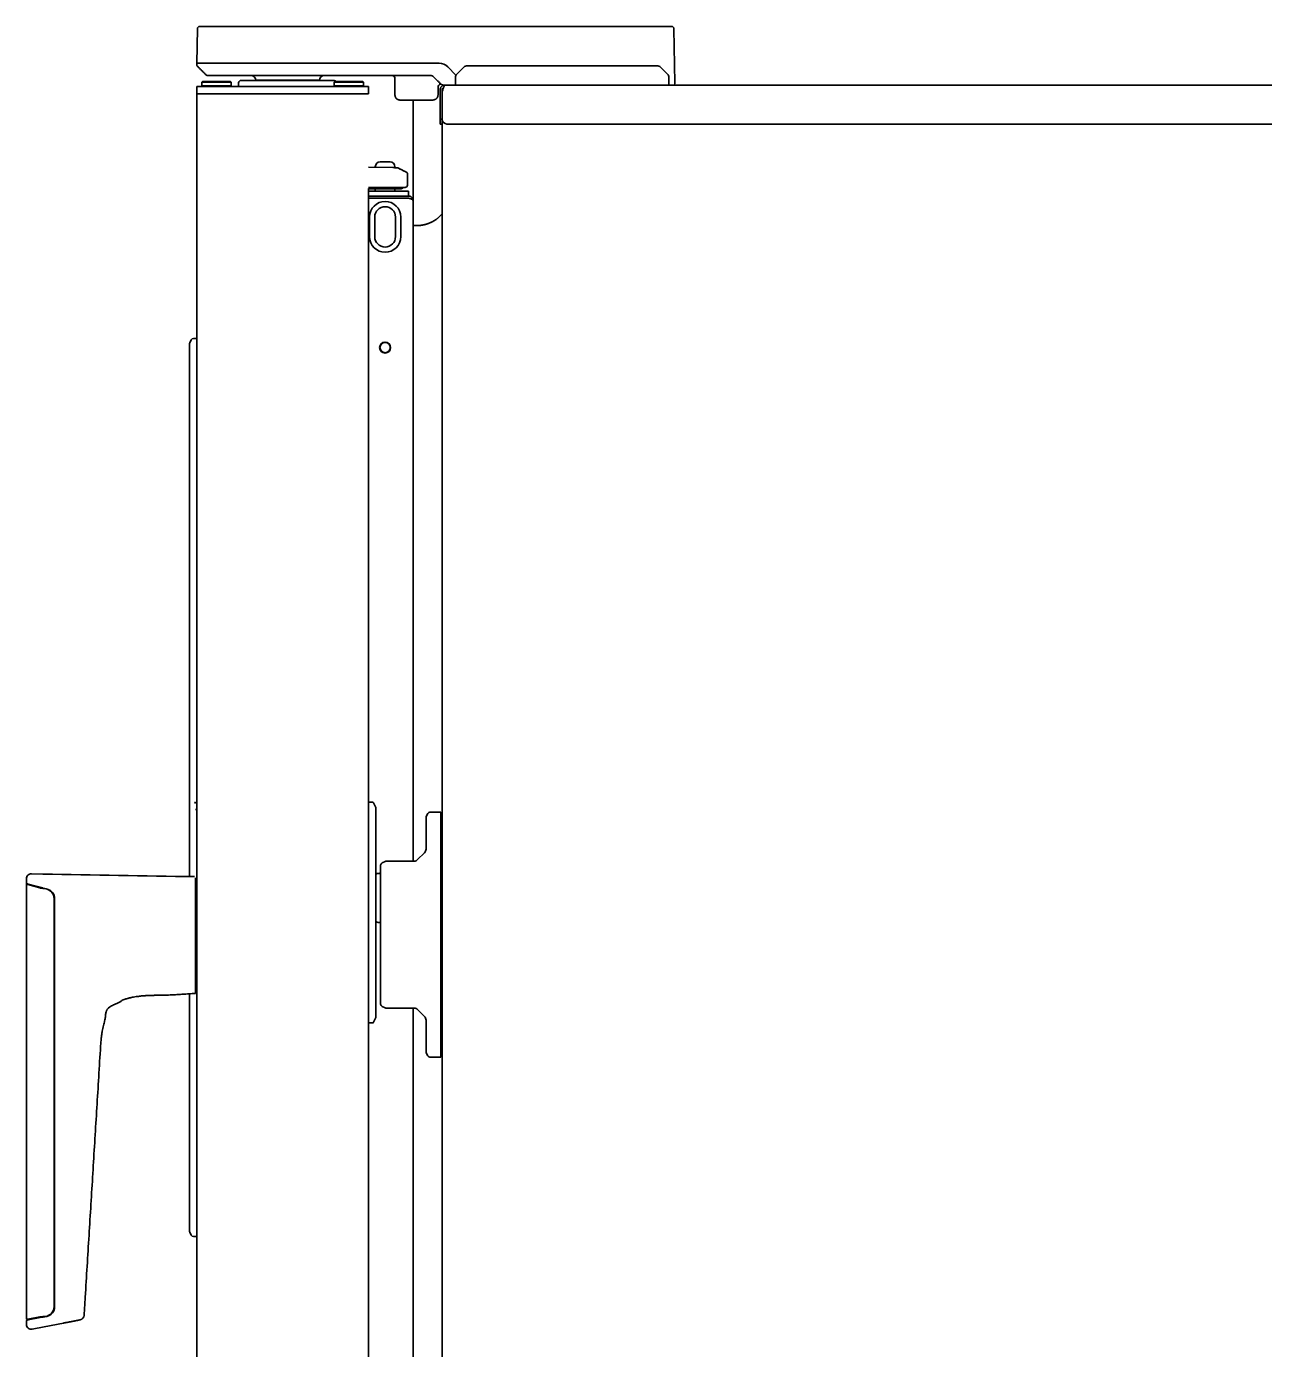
# Model space of a CAD drawing. Extents: x -760 to 4209, y 5795 to 10328.
# Drawn here: x 351 to 856, y 8287 to 8827 of the extents above; entities that cross this region are included whole.
import ezdxf

# ---------------------------------------------------------------- set-up
doc = ezdxf.new("R2010")
doc.units = 0
doc.header["$LTSCALE"] = 5
doc.layers.add('1', color=7, linetype='CONTINUOUS', true_color=0xffffff)

msp = doc.modelspace()

# ---------------------------------------------------------------- linework, layer by layer
at = {"layer": '1', "color": 7, "linetype": 'Continuous', "lineweight": 35}
for p, q in [((420.19, 8811.9), (420.43, 8825.92)), ((421.43, 8826.9), (427.19, 8826.9)), ((427.19, 8826.9), (519.02, 8826.9)), ((522.53, 8826.9), (527.6, 8826.9)), ((531.16, 8826.9), (608.19, 8826.9)), ((608.19, 8826.9), (613.8, 8826.9)), ((613.83, 8826.9), (613.91, 8826.9)), ((614.8, 8825.92), (615.19, 8803.9)), ((420.2, 8811.19), (420.19, 8811.9)), ((427.19, 8811.9), (420.19, 8811.9)), ((519.02, 8811.9), (427.19, 8811.9)), ((525.89, 8807.1), (522.55, 8810.44)), ((529.1, 8810.32), (525.98, 8807.19)), ((530.52, 8810.9), (532.69, 8810.9)), ((532.69, 8810.9), (605.69, 8810.9)), ((605.69, 8810.9), (607.86, 8810.9)), ((612.39, 8807.19), (609.27, 8810.32)), ((422.44, 8804.4), (422.19, 8804.15)), ((434.19, 8804.15), (422.19, 8804.15)), ((422.19, 8804.15), (422.19, 8802.65)), ((422.44, 8804.4), (433.94, 8804.4)), ((514.48, 8806.9), (427.19, 8806.9)), ((434.19, 8804.15), (433.94, 8804.4)), ((434.19, 8802.65), (434.19, 8804.15)), ((437.24, 8803.94), (437.19, 8802.4)), ((457.19, 8804.9), (438.24, 8804.9)), ((444.22, 8804.94), (444.22, 8804.9)), ((444.22, 8804.94), (457.19, 8804.94)), ((457.19, 8804.94), (470.15, 8804.94)), ((476.13, 8804.9), (457.19, 8804.9)), ((470.15, 8804.9), (470.15, 8804.94)), ((476.44, 8804.4), (476.19, 8804.15)), ((488.19, 8804.15), (476.19, 8804.15)), ((476.19, 8804.15), (476.19, 8802.65)), ((476.44, 8804.4), (487.94, 8804.4)), ((488.19, 8804.15), (487.94, 8804.4)), ((488.19, 8802.65), (488.19, 8804.15)), ((500.88, 8805.92), (501, 8798.87)), ((515.36, 8806.9), (514.48, 8806.9)), ((518.49, 8804.6), (516.77, 8806.32)), ((525.69, 8802.9), (525.69, 8806.49)), ((612.69, 8806.49), (612.69, 8802.9)), ((615.19, 8803.9), (615.18, 8803.64)), ((420.19, 8802.4), (422.19, 8802.4)), ((420.19, 8799.4), (420.19, 8802.4)), ((422.19, 8799.4), (420.19, 8799.4)), ((420.19, 8055.9), (420.19, 8799.4)), ((422.19, 8802.65), (422.44, 8802.4)), ((428.19, 8802.65), (422.19, 8802.65)), ((488.19, 8802.4), (422.19, 8802.4)), ((488.19, 8799.4), (422.19, 8799.4)), ((434.19, 8802.65), (428.19, 8802.65)), ((433.94, 8802.4), (434.19, 8802.65)), ((476.19, 8802.65), (476.44, 8802.4)), ((482.19, 8802.65), (476.19, 8802.65)), ((488.19, 8802.65), (482.19, 8802.65)), ((487.94, 8802.4), (488.19, 8802.65)), ((488.19, 8802.4), (490.19, 8802.4)), ((490.19, 8799.4), (488.19, 8799.4)), ((490.19, 8802.4), (490.19, 8799.4)), ((518.61, 8802.36), (518.55, 8798.87)), ((519.39, 8800.37), (519.39, 8801.1)), ((519.39, 8800.37), (519.39, 8789.1)), ((520.19, 8800.37), (520.19, 8801.1)), ((520.53, 8801.1), (520.19, 8800.37)), ((520.19, 8800.37), (520.19, 8789.1)), ((520.19, 8800.37), (520.19, 8789.1)), ((520.19, 8800.3), (520.19, 8800.3)), ((521.19, 8802.9), (521.44, 8802.9)), ((521.43, 8802.9), (1519.14, 8802.9)), ((504.05, 8796.9), (502.95, 8796.9)), ((516.55, 8796.9), (504.05, 8796.9)), ((508.39, 8486.4), (508.39, 8796.9)), ((519.39, 8787.1), (519.39, 8789.1)), ((519.39, 8789.1), (520.19, 8789.1)), ((520.19, 8789.1), (520.19, 8787.1)), ((520.19, 8787.1), (519.39, 8787.1)), ((520.19, 8011.34), (520.19, 8787.1)), ((1202.09, 8787.1), (522.19, 8787.1)), ((496.98, 8771.7), (494.98, 8771.7)), ((498.98, 8771.7), (496.98, 8771.7)), ((490.19, 8769.48), (500.17, 8769.31)), ((492.98, 8769.7), (492.98, 8769.43)), ((500.98, 8769.29), (500.98, 8769.7)), ((506.1, 8766.9), (506.1, 8762.2)), ((500.19, 8761.2), (490.19, 8761.2)), ((490.19, 8055.9), (490.19, 8760.73)), ((490.35, 8760.7), (496.98, 8760.7)), ((492.98, 8760.7), (492.98, 8759.7)), ((496.98, 8760.7), (503.6, 8760.7)), ((505.1, 8761.2), (500.19, 8761.2)), ((500.98, 8759.7), (500.98, 8760.7)), ((490.19, 8759.7), (504.48, 8759.7)), ((490.19, 8757.7), (505.95, 8757.7)), ((490.19, 8756.9), (505.68, 8756.9)), ((504.48, 8759.7), (506.48, 8759.7)), ((506.48, 8759.7), (506.48, 8757.7)), ((490.61, 8749.15), (490.61, 8741.15)), ((492.75, 8749.15), (492.75, 8741.15)), ((501.21, 8741.15), (501.21, 8749.15)), ((503.34, 8741.15), (503.34, 8749.15)), ((417.19, 8695.65), (417.19, 8697.42)), ((417.19, 8480.08), (417.19, 8695.65)), ((417.29, 8697.86), (417.91, 8699.1)), ((418.81, 8699.65), (420.19, 8699.65)), ((417.19, 8510.5), (417.19, 8517.15)), ((420.19, 8507.4), (419.69, 8507.4)), ((490.19, 8510.4), (491.85, 8510.4)), ((492.3, 8510.13), (493.11, 8508.51)), ((493.16, 8508.28), (493.16, 8504.4)), ((493.16, 8504.4), (493.16, 8426.4)), ((513.66, 8504.17), (513.66, 8502.4)), ((513.66, 8491.23), (513.66, 8502.4)), ((513.77, 8504.61), (514.39, 8505.85)), ((515.28, 8506.4), (519.66, 8506.4)), ((519.66, 8506.4), (519.66, 8502.4)), ((519.66, 8502.4), (519.66, 8410.4)), ((417.19, 8480.08), (417.19, 8491.89)), ((496.95, 8486.3), (495.72, 8485.68)), ((497.4, 8486.4), (499.16, 8486.4)), ((499.16, 8486.4), (508.83, 8486.4)), ((510.25, 8486.99), (513.08, 8489.82)), ((352.72, 8481.21), (357.38, 8481.12)), ((493.37, 8481.11), (493.16, 8480.9)), ((494.66, 8481.4), (494.08, 8481.4)), ((495.16, 8428.02), (495.16, 8484.78)), ((350.69, 8477.47), (350.69, 8479.21)), ((350.69, 8477.08), (351.27, 8477.08)), ((350.69, 8476.98), (350.69, 8477.08)), ((350.69, 8299.48), (350.69, 8476.98)), ((351.39, 8477.05), (350.91, 8477.18)), ((351.98, 8476.89), (351.27, 8476.89)), ((356.17, 8475.54), (351.27, 8476.89)), ((356.26, 8475.75), (351.39, 8477.05)), ((351.98, 8476.89), (356.88, 8475.54)), ((352.44, 8476.76), (352.44, 8476.77)), ((352.51, 8476.75), (352.51, 8476.74)), ((356.88, 8475.54), (356.17, 8475.54)), ((356.17, 8475.44), (356.17, 8475.54)), ((357.43, 8475.43), (356.26, 8475.75)), ((357.56, 8475.36), (357.54, 8475.36)), ((358.7, 8475.13), (357.54, 8475.36)), ((357.54, 8475.26), (357.54, 8475.36)), ((358.7, 8475.03), (357.54, 8475.26)), ((357.56, 8475.36), (358.16, 8475.24)), ((361.94, 8471.1), (361.94, 8304.53)), ((362.19, 8304.59), (362.19, 8471.09)), ((419.69, 8460.23), (420.19, 8460.23)), ((493.16, 8461.9), (493.37, 8461.69)), ((494.08, 8461.4), (494.66, 8461.4)), ((419.69, 8458.03), (419.69, 8454.78)), ((419.69, 8451.73), (420.19, 8451.73)), ((519.93, 8445.84), (519.9, 8445.84)), ((520.19, 8446.35), (520.16, 8446.35)), ((520.16, 8446.35), (520.19, 8446.29)), ((417.19, 8352.23), (417.19, 8432.26)), ((519.66, 8436.45), (520.16, 8436.45)), ((520.17, 8436.46), (520.19, 8436.49)), ((417.19, 8427.87), (417.12, 8427.87)), ((417.19, 8427.86), (417.12, 8427.86)), ((417.12, 8427.86), (417.19, 8427.86)), ((417.19, 8427.44), (417.12, 8427.44)), ((417.19, 8427.39), (417.12, 8427.39)), ((417.19, 8427.39), (417.12, 8427.39)), ((417.12, 8426.24), (417.19, 8426.24)), ((417.19, 8425.77), (417.12, 8425.77)), ((493.16, 8422.52), (493.16, 8426.4)), ((495.72, 8427.13), (496.95, 8426.51)), ((499.16, 8426.4), (497.4, 8426.4)), ((508.83, 8426.4), (499.16, 8426.4)), ((508.39, 8381.41), (508.39, 8426.4)), ((513.08, 8422.99), (510.25, 8425.82)), ((417.12, 8424.88), (417.19, 8424.88)), ((417.12, 8424.46), (417.19, 8424.46)), ((417.19, 8424.46), (417.12, 8424.46)), ((417.12, 8424.45), (417.19, 8424.45)), ((491.85, 8420.4), (490.19, 8420.4)), ((492.3, 8420.68), (493.11, 8422.3)), ((513.66, 8410.4), (513.66, 8421.57)), ((417.19, 8418.83), (417.12, 8418.83)), ((417.19, 8418.82), (417.12, 8418.82)), ((417.19, 8418.78), (417.12, 8418.78)), ((417.12, 8417.59), (417.19, 8417.59)), ((417.12, 8416.29), (417.19, 8416.29)), ((417.12, 8416.27), (417.19, 8416.27)), ((513.66, 8408.64), (513.66, 8410.4)), ((519.66, 8410.4), (519.66, 8406.4)), ((514.39, 8406.95), (513.77, 8408.19)), ((519.66, 8406.4), (515.28, 8406.4)), ((417.12, 8399.92), (417.19, 8399.92)), ((508.39, 8157.15), (508.39, 8381.41)), ((417.19, 8376.53), (417.12, 8376.53)), ((417.12, 8371.43), (417.19, 8371.43)), ((417.19, 8350.47), (417.19, 8352.23)), ((417.19, 8347.47), (417.19, 8350.47)), ((417.19, 8337.16), (417.19, 8347.47)), ((417.19, 8335.47), (417.19, 8337.16)), ((417.91, 8333.79), (417.29, 8335.02)), ((420.19, 8333.23), (418.81, 8333.23)), ((350.69, 8299.58), (351.27, 8299.58)), ((350.69, 8299.48), (351.27, 8299.48)), ((350.69, 8297.41), (350.69, 8298.81)), ((350.93, 8299.11), (351.41, 8299.2)), ((356.17, 8300.43), (351.27, 8299.58)), ((356.17, 8300.33), (351.27, 8299.48)), ((351.98, 8299.48), (351.27, 8299.48)), ((351.41, 8299.2), (356.28, 8300.15)), ((351.98, 8299.48), (356.88, 8300.33)), ((357.93, 8296.39), (353.07, 8295.45)), ((356.28, 8300.15), (357.45, 8300.37)), ((357.45, 8300.37), (358.95, 8300.67)), ((358.42, 8300.66), (357.54, 8300.55)), ((358.42, 8300.56), (357.54, 8300.45)), ((357.56, 8300.45), (357.54, 8300.45)), ((357.56, 8300.45), (358.38, 8300.55)), ((365.79, 8297.92), (357.93, 8296.39)), ((358.45, 8300.56), (358.42, 8300.56))]:
    msp.add_line(p, q, dxfattribs=at)
for radius in [2.25, 2.1]:
    msp.add_circle((496.98, 8695.9), radius, dxfattribs=at)
for centre, radius, start, end in [((421.43, 8825.9), 1, 90, 179), ((613.8, 8825.9), 1, 1, 90), ((530.52, 8808.9), 2, 90, 135), ((607.86, 8808.9), 2, 45, 90), ((438.24, 8803.9), 1, 90, 178), ((442.22, 8804.9), 2, 1, 90), ((472.15, 8804.9), 2, 90, 179), ((476.13, 8803.9), 1, 30.0005, 90), ((515.36, 8804.9), 2, 45, 90), ((526.69, 8806.49), 1, 135, 180), ((611.69, 8806.49), 1, 0, 45), ((614.43, 8803.65), 0.75, 270, 359), ((519.61, 8802.34), 1, 62.9013, 179), ((522.19, 8789.1), 2, 180, 270), ((494.98, 8769.7), 2, 90, 180), ((498.98, 8769.7), 2, 0, 90), ((490.35, 8761.2), 0.5, 250.7306, 270), ((503.6, 8761.2), 0.5, 270, 330), ((504.47, 8760.7), 0.5, 90, 150), ((505.1, 8762.2), 1, 270, 0), ((496.98, 8749.15), 6.37, 0, 180), ((505.68, 8752.9), 4, 76.8963, 90), ((496.98, 8749.15), 4.23, 0, 180), ((496.98, 8741.15), 6.37, 180, 0), ((496.98, 8741.15), 4.23, 180, 0), ((418.19, 8697.42), 1, 153.4349, 180), ((418.81, 8698.65), 1, 90, 153.4349), ((419.19, 8509.96), 0.5, 0, 89), ((491.85, 8509.9), 0.5, 26.5651, 90), ((492.66, 8508.28), 0.5, 0, 26.5651), ((514.66, 8504.17), 1, 153.4349, 180), ((515.28, 8505.4), 1, 90, 153.4349), ((511.66, 8491.23), 2, 315, 0), ((496.16, 8484.78), 1, 116.5651, 180), ((497.4, 8485.4), 1, 90, 116.5651), ((508.83, 8488.4), 2, 270, 315), ((352.69, 8479.21), 2, 89, 180), ((494.08, 8480.4), 1, 90, 135), ((494.66, 8481.9), 0.5, 270, 0), ((350.99, 8477.47), 0.3, 180, 255), ((358.19, 8471.09), 4, 0, 75), ((494.08, 8462.4), 1, 225, 270), ((494.66, 8460.9), 0.5, 0, 90), ((496.16, 8428.02), 1, 180, 243.4349), ((497.4, 8427.4), 1, 243.4349, 270), ((508.83, 8424.4), 2, 45, 90), ((491.85, 8420.9), 0.5, 270, 333.4349), ((492.66, 8422.52), 0.5, 333.4349, 0), ((511.66, 8421.57), 2, 0, 45), ((514.66, 8408.64), 1, 180, 206.5651), ((515.28, 8407.4), 1, 206.5651, 270), ((418.19, 8335.47), 1, 180, 206.5651), ((418.81, 8334.23), 1, 206.5651, 270), ((358.19, 8304.59), 4, 281, 0), ((350.99, 8298.81), 0.3, 101, 180), ((352.69, 8297.41), 2, 180, 281)]:
    msp.add_arc(centre, radius, start, end, dxfattribs=at)
for centre, major_axis, ratio, start_param, end_param in [((499.91, 8805.9), (0, 1), 0.970619, 4.729842, 6.283185), ((357.94, 8471.1), (0, -4), 0.999762, 1.570796, 2.949606), ((357.94, 8304.63), (0, -4), 0.999762, 0.122173, 1.570796), ((372.22, 8301.21), (-0.38, 1.96), 1, 3.141608, 4.455737)]:
    msp.add_ellipse(centre, major_axis=major_axis, ratio=ratio, start_param=start_param, end_param=end_param, dxfattribs=at)
for points, degree, knots in [([(519.02, 8826.9), (519.6, 8826.9), (520.19, 8826.9), (521.07, 8826.9), (521.36, 8826.9), (521.94, 8826.9), (522.24, 8826.9), (522.53, 8826.9)], 3, [0, 0, 0, 0, 0.5, 0.5, 0.75, 0.75, 1, 1, 1, 1]), ([(527.6, 8826.9), (527.9, 8826.9), (528.19, 8826.9), (528.79, 8826.9), (529.08, 8826.9), (529.97, 8826.9), (530.56, 8826.9), (531.16, 8826.9)], 3, [0, 0, 0, 0, 0.25, 0.25, 0.5, 0.5, 1, 1, 1, 1]), ([(420.2, 8811.19), (420.2, 8811.14), (420.21, 8811.09), (420.23, 8811), (420.24, 8810.95), (420.28, 8810.86), (420.3, 8810.82), (420.35, 8810.74), (420.39, 8810.7), (420.42, 8810.67)], 3, [0, 0, 0, 0, 0.25, 0.25, 0.5, 0.5, 0.75, 0.75, 1, 1, 1, 1]), ([(424.6, 8806.9), (424.54, 8806.9), (424.47, 8806.91), (424.34, 8806.93), (424.28, 8806.95), (424.1, 8807.03), (423.99, 8807.1), (423.89, 8807.19)], 3, [0, 0, 0, 0, 0.25, 0.25, 0.5, 0.5, 1, 1, 1, 1]), ([(424.6, 8806.9), (424.54, 8806.9), (424.47, 8806.91), (424.34, 8806.93), (424.28, 8806.95), (424.16, 8807), (424.1, 8807.03), (423.99, 8807.11), (423.94, 8807.15), (423.89, 8807.19)], 3, [0, 0, 0, 0, 0.25, 0.25, 0.5, 0.5, 0.75, 0.75, 1, 1, 1, 1]), ([(424.6, 8806.9), (424.54, 8806.9), (424.47, 8806.91), (424.34, 8806.93), (424.28, 8806.95), (424.16, 8807), (424.1, 8807.03), (423.99, 8807.11), (423.94, 8807.15), (423.89, 8807.19)], 3, [0, 0, 0, 0, 0.25, 0.25, 0.5, 0.5, 0.75, 0.75, 1, 1, 1, 1]), ([(424.6, 8806.9), (424.54, 8806.9), (424.47, 8806.91), (424.34, 8806.93), (424.28, 8806.95), (424.16, 8807), (424.1, 8807.03), (423.99, 8807.11), (423.94, 8807.15), (423.9, 8807.19)], 3, [0, 0, 0, 0, 0.25, 0.25, 0.5, 0.5, 0.75, 0.75, 1, 1, 1, 1]), ([(424.6, 8806.9), (424.54, 8806.9), (424.47, 8806.91), (424.34, 8806.93), (424.28, 8806.95), (424.1, 8807.03), (423.99, 8807.1), (423.9, 8807.19)], 3, [0, 0, 0, 0, 0.25, 0.25, 0.5, 0.5, 1, 1, 1, 1]), ([(427.19, 8806.9), (427.15, 8806.9), (427.1, 8806.9), (427.02, 8806.9), (426.98, 8806.9), (426.85, 8806.9), (426.77, 8806.9), (426.65, 8806.9), (426.61, 8806.9), (426.53, 8806.9), (426.49, 8806.9), (426.37, 8806.9), (426.29, 8806.9), (426.13, 8806.9), (426.06, 8806.9), (425.95, 8806.9), (425.91, 8806.9), (425.84, 8806.9), (425.8, 8806.9), (425.7, 8806.9), (425.63, 8806.9), (425.5, 8806.9), (425.44, 8806.9), (425.32, 8806.9), (425.26, 8806.9), (425.18, 8806.9), (425.16, 8806.9), (425.1, 8806.9), (425.08, 8806.9), (425.01, 8806.9), (424.97, 8806.9), (424.91, 8806.9), (424.89, 8806.9), (424.85, 8806.9), (424.83, 8806.9), (424.8, 8806.9), (424.78, 8806.9), (424.75, 8806.9), (424.74, 8806.9), (424.71, 8806.9), (424.7, 8806.9), (424.68, 8806.9), (424.67, 8806.9), (424.65, 8806.9), (424.64, 8806.9), (424.63, 8806.9), (424.62, 8806.9), (424.61, 8806.9), (424.61, 8806.9), (424.61, 8806.9), (424.61, 8806.9), (424.6, 8806.9), (424.6, 8806.9), (424.6, 8806.9), (424.6, 8806.9), (424.6, 8806.9)], 3, [0, 0, 0, 0, 0.03125, 0.03125, 0.0625, 0.0625, 0.125, 0.125, 0.15625, 0.15625, 0.1875, 0.1875, 0.25, 0.25, 0.3125, 0.3125, 0.34375, 0.34375, 0.375, 0.375, 0.4375, 0.4375, 0.5, 0.5, 0.5625, 0.5625, 0.59375, 0.59375, 0.625, 0.625, 0.6875, 0.6875, 0.71875, 0.71875, 0.75, 0.75, 0.78125, 0.78125, 0.8125, 0.8125, 0.84375, 0.84375, 0.875, 0.875, 0.90625, 0.90625, 0.9375, 0.9375, 0.96875, 0.96875, 0.984375, 0.984375, 0.992187, 0.992187, 1, 1, 1, 1]), ([(521.43, 8802.9), (521.33, 8802.9), (521.23, 8802.91), (521.04, 8802.93), (520.85, 8802.95), (520.66, 8803), (520.54, 8803.04), (520.51, 8803.05), (520.47, 8803.06), (520.44, 8803.07), (520.37, 8803.09), (520.33, 8803.11), (520.19, 8803.17), (520.01, 8803.25), (519.85, 8803.35), (519.73, 8803.43), (519.66, 8803.48), (519.61, 8803.52), (519.57, 8803.55), (519.55, 8803.57), (519.45, 8803.64), (519.38, 8803.71), (519.31, 8803.78)], 3, [0, 0, 0, 0, 0.125, 0.125, 0.25, 0.375, 0.375, 0.40625, 0.40625, 0.4375, 0.4375, 0.5, 0.5, 0.625, 0.75, 0.75, 0.8125, 0.84375, 0.84375, 0.875, 0.875, 1, 1, 1, 1]), ([(501, 8798.87), (501, 8798.86), (501, 8798.85), (501, 8798.82), (501, 8798.8), (501, 8798.78), (501.01, 8798.76), (501.01, 8798.74), (501.01, 8798.71), (501.01, 8798.69), (501.01, 8798.67), (501.02, 8798.65), (501.02, 8798.62), (501.02, 8798.6), (501.03, 8798.58), (501.03, 8798.56), (501.03, 8798.54), (501.04, 8798.51), (501.04, 8798.49), (501.05, 8798.47), (501.05, 8798.45), (501.06, 8798.42), (501.06, 8798.4), (501.07, 8798.38), (501.07, 8798.36), (501.08, 8798.34), (501.09, 8798.31), (501.09, 8798.29), (501.1, 8798.27), (501.11, 8798.25), (501.12, 8798.22), (501.12, 8798.2), (501.13, 8798.18), (501.14, 8798.16), (501.15, 8798.14), (501.16, 8798.12), (501.17, 8798.09), (501.18, 8798.07), (501.19, 8798.05), (501.2, 8798.03), (501.21, 8798.01), (501.22, 8797.99), (501.23, 8797.97), (501.24, 8797.94), (501.25, 8797.92), (501.26, 8797.9), (501.27, 8797.88), (501.29, 8797.86), (501.3, 8797.84), (501.31, 8797.82), (501.32, 8797.8), (501.34, 8797.78), (501.35, 8797.76), (501.36, 8797.74), (501.38, 8797.72), (501.39, 8797.7), (501.41, 8797.68), (501.42, 8797.66), (501.44, 8797.64), (501.45, 8797.62), (501.47, 8797.6), (501.48, 8797.58), (501.5, 8797.57), (501.52, 8797.55), (501.53, 8797.53), (501.55, 8797.51), (501.57, 8797.49), (501.58, 8797.48), (501.6, 8797.46), (501.61, 8797.45), (501.62, 8797.44), (501.64, 8797.43), (501.65, 8797.41), (501.66, 8797.4), (501.68, 8797.39), (501.69, 8797.37), (501.71, 8797.36), (501.73, 8797.35), (501.74, 8797.33), (501.76, 8797.32), (501.78, 8797.31), (501.8, 8797.29), (501.81, 8797.28), (501.83, 8797.26), (501.85, 8797.25), (501.87, 8797.24), (501.89, 8797.22), (501.92, 8797.21), (501.94, 8797.19), (501.96, 8797.18), (501.98, 8797.17), (502.01, 8797.15), (502.03, 8797.14), (502.06, 8797.13), (502.08, 8797.11), (502.11, 8797.1), (502.13, 8797.09), (502.16, 8797.07), (502.19, 8797.06), (502.22, 8797.05), (502.25, 8797.04), (502.28, 8797.03), (502.31, 8797.01), (502.34, 8797), (502.37, 8796.99), (502.4, 8796.98), (502.43, 8796.97), (502.47, 8796.96), (502.5, 8796.96), (502.54, 8796.95), (502.57, 8796.94), (502.61, 8796.93), (502.64, 8796.93), (502.68, 8796.92), (502.72, 8796.92), (502.76, 8796.91), (502.79, 8796.91), (502.83, 8796.91), (502.87, 8796.9), (502.91, 8796.9), (502.94, 8796.9), (502.95, 8796.9)], 3, [0, 0, 0, 0, 0.007054, 0.014124, 0.021211, 0.028313, 0.035432, 0.042566, 0.049717, 0.056884, 0.064068, 0.071267, 0.078483, 0.085714, 0.092962, 0.100226, 0.107506, 0.114803, 0.122115, 0.129444, 0.136789, 0.144149, 0.151527, 0.15892, 0.166329, 0.173755, 0.181197, 0.188655, 0.196129, 0.203619, 0.211125, 0.218648, 0.226186, 0.233741, 0.241312, 0.248899, 0.256503, 0.264122, 0.271758, 0.27941, 0.287078, 0.294762, 0.302462, 0.310179, 0.317912, 0.32566, 0.333425, 0.341207, 0.349004, 0.356817, 0.364647, 0.372493, 0.380355, 0.388233, 0.396128, 0.404038, 0.411965, 0.419908, 0.427867, 0.435842, 0.443833, 0.451841, 0.459865, 0.467904, 0.47596, 0.484033, 0.492121, 0.500226, 0.505738, 0.511401, 0.517214, 0.523178, 0.529293, 0.535559, 0.541975, 0.548542, 0.55526, 0.562128, 0.569147, 0.576316, 0.583636, 0.591107, 0.598729, 0.606501, 0.614424, 0.622498, 0.630722, 0.639097, 0.647623, 0.656299, 0.665126, 0.674104, 0.683232, 0.692511, 0.701941, 0.711521, 0.721252, 0.731134, 0.741166, 0.751349, 0.761683, 0.772168, 0.782803, 0.793588, 0.804525, 0.815612, 0.82685, 0.838238, 0.849777, 0.861467, 0.873308, 0.885299, 0.897441, 0.909733, 0.922177, 0.93477, 0.947515, 0.96041, 0.973456, 0.986653, 1, 1, 1, 1]), ([(516.55, 8796.9), (516.68, 8796.9), (516.81, 8796.91), (517.06, 8796.96), (517.18, 8797), (517.54, 8797.15), (517.76, 8797.29), (518.13, 8797.66), (518.28, 8797.87), (518.44, 8798.23), (518.48, 8798.36), (518.53, 8798.61), (518.54, 8798.74), (518.55, 8798.87)], 3, [0, 0, 0, 0, 0.125, 0.125, 0.25, 0.25, 0.5, 0.5, 0.75, 0.75, 0.875, 0.875, 1, 1, 1, 1]), ([(519.39, 8801.1), (519.39, 8801.21), (519.4, 8801.33), (519.44, 8801.54), (519.47, 8801.65), (519.55, 8801.86), (519.6, 8801.96), (519.72, 8802.15), (519.79, 8802.24), (519.94, 8802.4), (520.02, 8802.48), (520.2, 8802.61), (520.3, 8802.67), (520.5, 8802.77), (520.6, 8802.81), (520.82, 8802.87), (520.93, 8802.89), (521.04, 8802.9)], 3, [0, 0, 0, 0, 0.125, 0.125, 0.25, 0.25, 0.375, 0.375, 0.5, 0.5, 0.625, 0.625, 0.75, 0.75, 0.875, 0.875, 1, 1, 1, 1]), ([(520.19, 8801.1), (520.19, 8801.23), (520.21, 8801.35), (520.3, 8801.58), (520.37, 8801.69), (520.54, 8801.87), (520.64, 8801.95), (520.78, 8802.02), (520.82, 8802.03), (520.86, 8802.05)], 3, [0, 0, 0, 0, 0.25, 0.25, 0.5, 0.5, 0.75, 0.75, 0.8293545, 0.8293545, 0.8293545, 0.8293545]), ([(521.41, 8802.9), (521.38, 8802.89), (521.34, 8802.87), (521.27, 8802.81), (521.23, 8802.77), (521.16, 8802.67), (521.12, 8802.61), (521.05, 8802.48), (521.01, 8802.4), (520.93, 8802.24), (520.9, 8802.15), (520.82, 8801.96), (520.79, 8801.86), (520.71, 8801.65), (520.68, 8801.54), (520.6, 8801.33), (520.57, 8801.21), (520.53, 8801.1)], 3, [0, 0, 0, 0, 0.125, 0.125, 0.25, 0.25, 0.375, 0.375, 0.5, 0.5, 0.625, 0.625, 0.75, 0.75, 0.875, 0.875, 1, 1, 1, 1]), ([(521.04, 8802.9), (521.04, 8802.9), (521.05, 8802.9), (521.06, 8802.9), (521.07, 8802.9), (521.08, 8802.9), (521.09, 8802.9), (521.1, 8802.9), (521.11, 8802.9), (521.12, 8802.9), (521.13, 8802.9), (521.14, 8802.9), (521.15, 8802.9), (521.17, 8802.9), (521.18, 8802.9), (521.18, 8802.9), (521.19, 8802.9)], 3, [0, 0, 0, 0, 0.070356, 0.140723, 0.211142, 0.28165, 0.352287, 0.42309, 0.494098, 0.565348, 0.636878, 0.708725, 0.780925, 0.853514, 0.926527, 1, 1, 1, 1]), ([(521.44, 8802.9), (521.44, 8802.9), (521.44, 8802.9), (521.44, 8802.9), (521.43, 8802.9), (521.43, 8802.9), (521.43, 8802.9), (521.43, 8802.9), (521.43, 8802.9), (521.43, 8802.9), (521.42, 8802.9), (521.42, 8802.9), (521.42, 8802.9), (521.42, 8802.9), (521.41, 8802.9)], 3, [0, 0, 0, 0, 0.219075, 0.291275, 0.363122, 0.434652, 0.505902, 0.57691, 0.647713, 0.71835, 0.788858, 0.859277, 0.929644, 1, 1, 1, 1]), ([(500.17, 8769.31), (500.2, 8769.31), (500.23, 8769.3), (500.29, 8769.3), (500.32, 8769.3), (500.41, 8769.3), (500.47, 8769.3), (500.58, 8769.3), (500.64, 8769.3), (500.73, 8769.3), (500.75, 8769.3), (500.81, 8769.29), (500.84, 8769.29), (500.92, 8769.29), (500.98, 8769.29), (501.08, 8769.29), (501.13, 8769.29), (501.23, 8769.29), (501.28, 8769.29), (501.35, 8769.28), (501.37, 8769.28), (501.41, 8769.28), (501.44, 8769.28), (501.5, 8769.28), (501.54, 8769.28), (501.61, 8769.28), (501.65, 8769.28), (501.7, 8769.28), (501.71, 8769.28), (501.74, 8769.28), (501.76, 8769.28), (501.8, 8769.28), (501.83, 8769.28), (501.89, 8769.28), (501.93, 8769.27), (501.96, 8769.27), (501.96, 8769.27), (501.97, 8769.27), (501.97, 8769.27), (501.97, 8769.27), (501.98, 8769.27), (501.98, 8769.27), (501.98, 8769.27), (501.99, 8769.27), (501.99, 8769.27), (501.99, 8769.27)], 3, [0, 0, 0, 0, 0.031372, 0.031372, 0.062745, 0.062745, 0.12549, 0.12549, 0.188235, 0.188235, 0.219607, 0.219607, 0.25098, 0.25098, 0.313724, 0.313724, 0.376469, 0.376469, 0.439214, 0.439214, 0.470587, 0.470587, 0.501959, 0.501959, 0.564704, 0.564704, 0.627449, 0.627449, 0.658821, 0.658821, 0.690194, 0.690194, 0.752939, 0.752939, 0.878429, 0.878429, 0.909801, 0.909801, 0.925487, 0.925487, 0.941173, 0.941173, 0.972546, 0.972546, 1, 1, 1, 1]), ([(501.99, 8769.27), (502.02, 8769.27), (502.06, 8769.27), (502.14, 8769.25), (502.17, 8769.24), (502.21, 8769.22)], 3, [0, 0, 0, 0, 0.5, 0.5, 1, 1, 1, 1]), ([(506.1, 8766.9), (506.1, 8766.94), (506.1, 8766.99), (506.07, 8767.08), (506.05, 8767.12), (506.01, 8767.2), (505.98, 8767.23), (505.91, 8767.29), (505.87, 8767.32), (505.83, 8767.34)], 3, [0, 0, 0, 0, 0.25, 0.25, 0.5, 0.5, 0.75, 0.75, 1, 1, 1, 1]), ([(506.59, 8757.7), (506.49, 8757.7), (506.39, 8757.7), (506.18, 8757.7), (506.07, 8757.7), (505.95, 8757.7)], 3, [0, 0, 0, 0, 0.462959, 0.462959, 1, 1, 1, 1]), ([(506.59, 8757.7), (506.71, 8757.7), (506.83, 8757.69), (507, 8757.65), (507.06, 8757.64), (507.15, 8757.61), (507.17, 8757.6), (507.23, 8757.58), (507.26, 8757.57), (507.39, 8757.51), (507.5, 8757.46), (507.62, 8757.38), (507.64, 8757.36), (507.69, 8757.32), (507.71, 8757.31), (507.78, 8757.25), (507.82, 8757.21), (507.94, 8757.09), (508.01, 8757), (508.09, 8756.89), (508.11, 8756.86), (508.14, 8756.82), (508.18, 8756.74), (508.21, 8756.67), (508.26, 8756.57), (508.28, 8756.52), (508.3, 8756.45), (508.31, 8756.42), (508.32, 8756.37), (508.33, 8756.34), (508.36, 8756.22), (508.38, 8756.11), (508.38, 8756.01)], 3, [0, 0, 0, 0, 0.125, 0.125, 0.1875, 0.1875, 0.21875, 0.21875, 0.25, 0.25, 0.375, 0.375, 0.40625, 0.40625, 0.4375, 0.4375, 0.5, 0.5, 0.625, 0.625, 0.65625, 0.65625, 0.6875, 0.75, 0.75, 0.8125, 0.8125, 0.84375, 0.84375, 0.875, 0.875, 1, 1, 1, 1]), ([(508.38, 8755.73), (508.38, 8755.8), (508.36, 8755.87), (508.31, 8756), (508.28, 8756.06), (508.23, 8756.13), (508.21, 8756.14), (508.19, 8756.17), (508.15, 8756.21), (508.11, 8756.25), (508.02, 8756.32), (507.94, 8756.37), (507.84, 8756.43), (507.82, 8756.44), (507.78, 8756.46), (507.71, 8756.49), (507.64, 8756.52), (507.5, 8756.58), (507.4, 8756.61), (507.26, 8756.65), (507.23, 8756.66), (507.18, 8756.67), (507.15, 8756.68), (507.06, 8756.7), (506.95, 8756.73), (506.83, 8756.75), (506.74, 8756.77), (506.71, 8756.78), (506.65, 8756.79), (506.62, 8756.79), (506.59, 8756.8)], 3, [0, 0, 0, 0, 0.125, 0.125, 0.25, 0.25, 0.28125, 0.28125, 0.3125, 0.375, 0.375, 0.5, 0.5, 0.53125, 0.53125, 0.5625, 0.625, 0.625, 0.75, 0.75, 0.78125, 0.78125, 0.8125, 0.8125, 0.875, 0.9375, 0.9375, 0.96875, 0.96875, 1, 1, 1, 1]), ([(351.27, 8476.89), (351.18, 8476.91), (351.1, 8476.92), (350.95, 8476.96), (350.89, 8476.97), (350.79, 8477), (350.75, 8477.02), (350.7, 8477.05), (350.69, 8477.07), (350.69, 8477.08)], 3, [0, 0, 0, 0, 0.25, 0.25, 0.5, 0.5, 0.75, 0.75, 1, 1, 1, 1]), ([(357.54, 8475.36), (357.41, 8475.37), (357.29, 8475.39), (357.04, 8475.42), (356.91, 8475.43), (356.68, 8475.47), (356.57, 8475.48), (356.36, 8475.51), (356.26, 8475.53), (356.17, 8475.54)], 3, [0, 0, 0, 0, 0.25, 0.25, 0.5, 0.5, 0.75, 0.75, 1, 1, 1, 1]), ([(357.54, 8475.26), (357.41, 8475.27), (357.29, 8475.29), (357.04, 8475.32), (356.91, 8475.33), (356.68, 8475.37), (356.57, 8475.38), (356.36, 8475.41), (356.26, 8475.43), (356.17, 8475.44)], 3, [0, 0, 0, 0, 0.25, 0.25, 0.5, 0.5, 0.75, 0.75, 1, 1, 1, 1]), ([(356.88, 8475.54), (356.92, 8475.53), (356.97, 8475.51), (357.08, 8475.48), (357.13, 8475.47), (357.25, 8475.43), (357.31, 8475.42), (357.43, 8475.39), (357.5, 8475.37), (357.56, 8475.36)], 3, [0, 0, 0, 0, 0.25, 0.25, 0.5, 0.5, 0.75, 0.75, 1, 1, 1, 1]), ([(419.69, 8479.55), (419.69, 8479.55), (419.69, 8479.51), (419.69, 8479.37), (419.69, 8479.26), (419.69, 8479.1), (419.69, 8479.07), (419.69, 8478.99), (419.69, 8478.93), (419.69, 8478.8), (419.69, 8478.7), (419.69, 8478.39), (419.69, 8477.91), (419.69, 8477.3), (419.69, 8476.8), (419.69, 8476.62), (419.69, 8476.39), (419.69, 8476.34), (419.69, 8476.25), (419.69, 8476.11), (419.69, 8475.96), (419.69, 8475.47), (419.69, 8475.04), (419.69, 8474.15), (419.69, 8473.68), (419.69, 8472.68), (419.69, 8472.16), (419.69, 8471.47), (419.69, 8471.33), (419.69, 8471.05), (419.69, 8470.91), (419.69, 8470.49), (419.69, 8470.2), (419.69, 8469.32), (419.69, 8468.72), (419.69, 8467.49), (419.69, 8466.86), (419.69, 8465.89), (419.69, 8465.56), (419.69, 8464.89), (419.69, 8464.56), (419.69, 8463.55), (419.69, 8462.87), (419.69, 8461.51), (419.69, 8460.82), (419.69, 8459.43), (419.69, 8458.73), (419.69, 8458.03)], 3, [0, 0, 0, 0, 0.0625, 0.0625, 0.125, 0.125, 0.132813, 0.140625, 0.15625, 0.15625, 0.1875, 0.1875, 0.25, 0.3125, 0.3125, 0.34375, 0.34375, 0.351563, 0.351563, 0.359375, 0.375, 0.375, 0.4375, 0.4375, 0.5, 0.5, 0.5625, 0.5625, 0.578125, 0.578125, 0.59375, 0.59375, 0.625, 0.625, 0.6875, 0.6875, 0.75, 0.75, 0.78125, 0.78125, 0.8125, 0.8125, 0.875, 0.875, 0.9375, 0.9375, 1, 1, 1, 1]), ([(419.69, 8454.78), (419.69, 8454.04), (419.69, 8453.31), (419.69, 8451.86), (419.69, 8451.14), (419.69, 8450.24), (419.69, 8450.06), (419.69, 8449.79), (419.69, 8449.7), (419.69, 8449.52), (419.69, 8449.08), (419.69, 8448.64), (419.69, 8447.59), (419.69, 8446.23), (419.69, 8444.91), (419.69, 8443.95), (419.69, 8443.63), (419.69, 8443.16), (419.69, 8443), (419.69, 8442.77), (419.69, 8442.69), (419.69, 8442.54), (419.69, 8442.46), (419.69, 8441.78), (419.69, 8441.19), (419.69, 8440.06), (419.69, 8439.52), (419.69, 8438.49), (419.69, 8438), (419.69, 8437.47), (419.69, 8437.41), (419.69, 8437.3), (419.69, 8437.24), (419.69, 8437.07), (419.69, 8436.96), (419.69, 8436.63), (419.69, 8436.42), (419.69, 8435.81), (419.69, 8435.43), (419.69, 8434.74), (419.69, 8434.42), (419.69, 8434), (419.69, 8433.87), (419.69, 8433.71), (419.69, 8433.68), (419.69, 8433.62), (419.69, 8433.53), (419.69, 8433.45), (419.69, 8433.18), (419.69, 8433), (419.69, 8432.71), (419.69, 8432.61), (419.69, 8432.46), (419.69, 8432.42), (419.69, 8432.42)], 3, [0, 0, 0, 0, 0.0625, 0.0625, 0.125, 0.125, 0.140625, 0.140625, 0.148438, 0.148438, 0.15625, 0.1875, 0.1875, 0.25, 0.3125, 0.3125, 0.34375, 0.34375, 0.359375, 0.359375, 0.367188, 0.367188, 0.375, 0.375, 0.4375, 0.4375, 0.5, 0.5, 0.5625, 0.5625, 0.570313, 0.570313, 0.578125, 0.578125, 0.59375, 0.59375, 0.625, 0.625, 0.6875, 0.6875, 0.75, 0.75, 0.78125, 0.78125, 0.789063, 0.789063, 0.796875, 0.8125, 0.8125, 0.875, 0.875, 0.9375, 0.9375, 1, 1, 1, 1]), ([(520.16, 8436.45), (520.16, 8436.45), (520.16, 8436.45), (520.15, 8436.46), (520.15, 8436.47), (520.14, 8436.5), (520.13, 8436.53), (520.12, 8436.59), (520.12, 8436.63), (520.11, 8436.7), (520.11, 8436.73), (520.1, 8436.78), (520.1, 8436.81), (520.09, 8436.9), (520.08, 8437.04), (520.07, 8437.2), (520.06, 8437.37), (520.06, 8437.47), (520.05, 8437.59), (520.05, 8437.62), (520.05, 8437.67), (520.04, 8437.75), (520.04, 8437.83), (520.03, 8437.99), (520.02, 8438.22), (520.01, 8438.47), (520.01, 8438.67), (520, 8438.73), (520, 8438.83), (520, 8438.87), (520, 8438.94), (519.99, 8438.97), (519.99, 8439.14), (519.98, 8439.42), (519.97, 8439.72), (519.96, 8440.01), (519.95, 8440.16), (519.95, 8440.36), (519.95, 8440.39), (519.94, 8440.47), (519.94, 8440.59), (519.93, 8440.71), (519.93, 8440.94), (519.92, 8441.1), (519.92, 8441.29), (519.91, 8441.33), (519.91, 8441.41), (519.91, 8441.45), (519.91, 8441.57), (519.9, 8441.65), (519.9, 8441.89), (519.89, 8442.04), (519.88, 8442.27), (519.88, 8442.35), (519.88, 8442.51), (519.87, 8442.58), (519.87, 8442.81), (519.86, 8442.96), (519.85, 8443.26), (519.84, 8443.54), (519.83, 8443.82), (519.82, 8443.99), (519.82, 8444.02), (519.82, 8444.09), (519.82, 8444.12), (519.82, 8444.22), (519.81, 8444.28), (519.81, 8444.47), (519.8, 8444.72), (519.79, 8444.94), (519.78, 8445.1), (519.77, 8445.17), (519.77, 8445.25), (519.77, 8445.3), (519.77, 8445.32), (519.76, 8445.44), (519.76, 8445.53), (519.75, 8445.7), (519.74, 8445.85), (519.73, 8445.97), (519.72, 8446.04), (519.72, 8446.06), (519.72, 8446.08), (519.71, 8446.09), (519.71, 8446.13), (519.71, 8446.15), (519.7, 8446.22), (519.69, 8446.28), (519.68, 8446.32), (519.67, 8446.34), (519.67, 8446.34), (519.67, 8446.34)], 3, [0, 0, 0, 0, 0.006182, 0.006182, 0.037092, 0.037092, 0.068002, 0.068002, 0.098912, 0.098912, 0.114367, 0.114367, 0.129822, 0.129822, 0.160732, 0.191642, 0.191642, 0.222552, 0.222552, 0.230279, 0.230279, 0.238007, 0.253462, 0.253462, 0.284372, 0.315282, 0.315282, 0.330737, 0.330737, 0.338464, 0.338464, 0.346192, 0.346192, 0.377102, 0.408012, 0.408012, 0.438922, 0.438922, 0.446649, 0.446649, 0.454377, 0.469832, 0.469832, 0.500742, 0.500742, 0.508469, 0.508469, 0.516197, 0.516197, 0.531652, 0.531652, 0.562562, 0.562562, 0.578017, 0.578017, 0.593472, 0.593472, 0.624382, 0.624382, 0.655292, 0.686202, 0.686202, 0.693929, 0.693929, 0.701657, 0.701657, 0.717112, 0.717112, 0.748022, 0.778932, 0.778932, 0.794387, 0.802114, 0.802114, 0.809842, 0.809842, 0.840752, 0.840752, 0.871662, 0.902572, 0.902572, 0.910299, 0.910299, 0.918027, 0.918027, 0.933482, 0.933482, 0.964392, 0.995302, 0.995302, 1, 1, 1, 1]), ([(402.36, 8431.63), (402.32, 8431.63), (402.23, 8431.63), (402.1, 8431.62), (401.97, 8431.62), (401.84, 8431.62), (401.72, 8431.62), (401.59, 8431.61), (401.46, 8431.61), (401.34, 8431.61), (401.21, 8431.6), (401.09, 8431.6), (400.97, 8431.59), (400.85, 8431.59), (400.72, 8431.58), (400.6, 8431.58), (400.48, 8431.57), (400.36, 8431.57), (400.25, 8431.56), (400.13, 8431.56), (400.01, 8431.55), (399.89, 8431.54), (399.78, 8431.54), (399.66, 8431.53), (399.55, 8431.52), (399.44, 8431.52), (399.32, 8431.51), (399.21, 8431.5), (399.1, 8431.5), (398.99, 8431.49), (398.88, 8431.48), (398.77, 8431.47), (398.66, 8431.46), (398.55, 8431.46), (398.44, 8431.45), (398.33, 8431.44), (398.05, 8431.41), (397.54, 8431.37), (396.76, 8431.28), (395.87, 8431.17), (394.88, 8431.02), (394.03, 8430.87), (393.37, 8430.73), (392.91, 8430.62), (392.47, 8430.51), (392.04, 8430.4), (391.62, 8430.28), (391.21, 8430.15), (390.81, 8430.02), (390.42, 8429.89), (390.04, 8429.74), (389.75, 8429.63), (389.54, 8429.54), (389.45, 8429.5), (389.4, 8429.48), (389.4, 8429.48)], 3, [0, 0, 0, 0, 0.009872, 0.019683, 0.029433, 0.039123, 0.048753, 0.058324, 0.067837, 0.077291, 0.086688, 0.096028, 0.105311, 0.114539, 0.12371, 0.132827, 0.141889, 0.150897, 0.159851, 0.168752, 0.1776, 0.186396, 0.195141, 0.203833, 0.212475, 0.221066, 0.229607, 0.238099, 0.246541, 0.254934, 0.263279, 0.271576, 0.279825, 0.288027, 0.296182, 0.304291, 0.312354, 0.361118, 0.420112, 0.488181, 0.564112, 0.646709, 0.682887, 0.71828, 0.752931, 0.786879, 0.820163, 0.852821, 0.88489, 0.916406, 0.947404, 0.977918, 0.987818, 0.999962, 1, 1, 1, 1]), ([(419.69, 8432.42), (409.82, 8431.76), (407.42, 8431.72), (406.37, 8431.7), (404.91, 8431.67), (403.33, 8431.65), (402.36, 8431.63)], 2, [0, 0, 0, 0.486122, 0.486122, 0.743061, 0.743061, 1, 1, 1]), ([(383.27, 8425.22), (383.28, 8425.31), (383.35, 8425.47), (383.49, 8425.71), (383.61, 8425.87), (383.74, 8426.04), (383.88, 8426.2), (384.04, 8426.36), (384.3, 8426.58), (384.89, 8427.02), (385.82, 8427.54), (387.03, 8428.1), (388.31, 8428.65), (389.25, 8429.12), (389.43, 8429.39), (389.39, 8429.5)], 3, [0, 0, 0, 0, 0.023349, 0.032184, 0.040331, 0.048192, 0.05629, 0.065183, 0.075369, 0.101082, 0.180904, 0.308057, 0.492081, 0.743486, 1, 1, 1, 1]), ([(380.93, 8410.98), (380.99, 8412.05), (381.12, 8413.6), (381.37, 8415.62), (381.59, 8416.98), (381.86, 8418.26), (382.26, 8419.9), (382.65, 8421.33), (382.87, 8422.77), (382.97, 8423.91), (383.04, 8424.7), (383.22, 8425.11), (383.27, 8425.22)], 3, [0, 0, 0, 0, 0.144091, 0.20579, 0.261659, 0.315879, 0.376372, 0.53655, 0.728178, 0.906368, 0.975669, 1, 1, 1, 1]), ([(357.54, 8300.55), (357.29, 8300.53), (357.03, 8300.51), (356.56, 8300.47), (356.35, 8300.45), (356.17, 8300.43)], 3, [0, 0, 0, 0, 0.5, 0.5, 1, 1, 1, 1]), ([(357.54, 8300.45), (357.29, 8300.43), (357.03, 8300.41), (356.56, 8300.37), (356.35, 8300.35), (356.17, 8300.33)], 3, [0, 0, 0, 0, 0.5, 0.5, 1, 1, 1, 1]), ([(356.88, 8300.33), (356.97, 8300.35), (357.07, 8300.37), (357.31, 8300.41), (357.43, 8300.43), (357.56, 8300.45)], 3, [0, 0, 0, 0, 0.5, 0.5, 1, 1, 1, 1]), ([(369.81, 8298.7), (369.74, 8298.69), (369.66, 8298.67), (369.51, 8298.64), (369.45, 8298.63), (369.38, 8298.62), (369.36, 8298.61), (369.33, 8298.61), (369.28, 8298.6), (369.24, 8298.59), (369.07, 8298.56), (368.93, 8298.53), (368.69, 8298.48), (368.61, 8298.47), (368.5, 8298.45), (368.48, 8298.44), (368.44, 8298.44), (368.42, 8298.43), (368.35, 8298.42), (368.31, 8298.41), (368.08, 8298.37), (367.89, 8298.33), (367.6, 8298.27), (367.5, 8298.25), (367.34, 8298.22), (367.29, 8298.21), (367.19, 8298.19), (367.14, 8298.18), (366.87, 8298.13), (366.66, 8298.09), (366.23, 8298.01), (366.01, 8297.96), (365.79, 8297.92)], 3, [0, 0, 0, 0, 0.125, 0.125, 0.1875, 0.1875, 0.203125, 0.203125, 0.21875, 0.25, 0.25, 0.375, 0.375, 0.4375, 0.4375, 0.453125, 0.453125, 0.46875, 0.46875, 0.5, 0.5, 0.625, 0.625, 0.6875, 0.6875, 0.71875, 0.71875, 0.75, 0.75, 0.875, 0.875, 1, 1, 1, 1]), ([(372.6, 8299.24), (372.6, 8299.24), (372.6, 8299.24), (372.6, 8299.24), (372.6, 8299.24), (372.59, 8299.24), (372.59, 8299.24), (372.58, 8299.24), (372.57, 8299.24), (372.53, 8299.23), (372.48, 8299.22), (372.37, 8299.2), (372.29, 8299.18), (372.12, 8299.15), (372.02, 8299.13), (371.78, 8299.09), (371.65, 8299.06), (371.36, 8299), (371.04, 8298.94), (370.48, 8298.83), (370.04, 8298.75), (369.81, 8298.7)], 3, [0, 0, 0, 0, 0.000465, 0.000465, 0.031701, 0.031701, 0.062936, 0.062936, 0.125407, 0.125407, 0.250349, 0.250349, 0.375291, 0.375291, 0.500233, 0.500233, 0.625175, 0.625175, 0.750116, 0.875058, 1, 1, 1, 1])]:
    msp.add_open_spline(points, degree=degree, knots=knots, dxfattribs=at)
for points, degree in [([(423.89, 8807.19), (420.42, 8810.67)], 1), ([(522.55, 8810.44), (521.62, 8811.37), (520.33, 8811.9), (519.02, 8811.9)], 3), ([(423.89, 8807.19), (423.89, 8807.19)], 1), ([(423.89, 8807.19), (423.9, 8807.19)], 1), ([(519.31, 8803.78), (519.03, 8804.06), (518.76, 8804.33), (518.49, 8804.6)], 3), ([(520.05, 8803.24), (520.05, 8803.24)], 1), ([(502.21, 8769.22), (505.83, 8767.34)], 1), ([(508.38, 8756.01), (508.39, 8755.95), (508.39, 8755.88), (508.38, 8755.81)], 3), ([(357.38, 8481.12), (377.99, 8480.76), (398.59, 8480.41), (419.2, 8480.05)], 3), ([(519.92, 8445.84), (519.8, 8446.09), (519.67, 8446.34)], 2), ([(520.15, 8446.34), (520.03, 8446.1), (519.91, 8445.86)], 2), ([(374.76, 8310.1), (380.93, 8410.98)], 1), ([(374.21, 8301.08), (374.76, 8310.1)], 1)]:
    msp.add_open_spline(points, degree=degree, dxfattribs=at)
for points, weights, knots in [([(508.35, 8745.73), (511.69, 8745.37), (514.96, 8746.07), (517.81, 8747.76), (519.97, 8750.13), (520.03, 8750.2), (520.1, 8750.25), (520.19, 8750.29), (520.28, 8750.31), (520.29, 8750.31), (520.3, 8750.32), (520.32, 8750.32), (520.33, 8750.32)], [0.499655350133, 0.482189913623, 0.483788026206, 0.50444968788, 0.544174898647, 0.531788766491, 0.527660055772, 0.531788766491, 0.544174898647, 0.544174898647, 0.544077319641, 0.543914335886, 0.543711049198], [0, 0, 0, 0, 0, 0.969667, 0.969667, 0.969667, 0.969667, 0.995868, 0.995868, 0.995868, 0.995868, 1, 1, 1, 1, 1]), ([(519.68, 8470.9), (519.75, 8470.9), (519.83, 8470.9), (519.9, 8470.9), (519.97, 8470.9), (520.01, 8470.9), (520.06, 8470.9), (520.11, 8470.9), (520.16, 8470.9)], [0.538716701784, 0.540045731978, 0.541398441519, 0.542774830409, 0.544174898647, 0.535909248976, 0.531320882017, 0.530409797772, 0.53317599624], [0, 0, 0, 0, 0, 0.661539, 0.661539, 0.661539, 0.661539, 1, 1, 1, 1, 1]), ([(519.68, 8470.8), (519.75, 8470.8), (519.83, 8470.8), (519.9, 8470.8), (519.97, 8470.8), (520.01, 8470.8), (520.06, 8470.8), (520.11, 8470.8), (520.16, 8470.8)], [0.538716701784, 0.540045731978, 0.541398441519, 0.542774830409, 0.544174898647, 0.535909248976, 0.531320882017, 0.530409797772, 0.53317599624], [0, 0, 0, 0, 0, 0.661539, 0.661539, 0.661539, 0.661539, 1, 1, 1, 1, 1])]:
    msp.add_rational_spline(points, weights, degree=4, knots=knots, dxfattribs=at)

doc.saveas('drawing.dxf')
